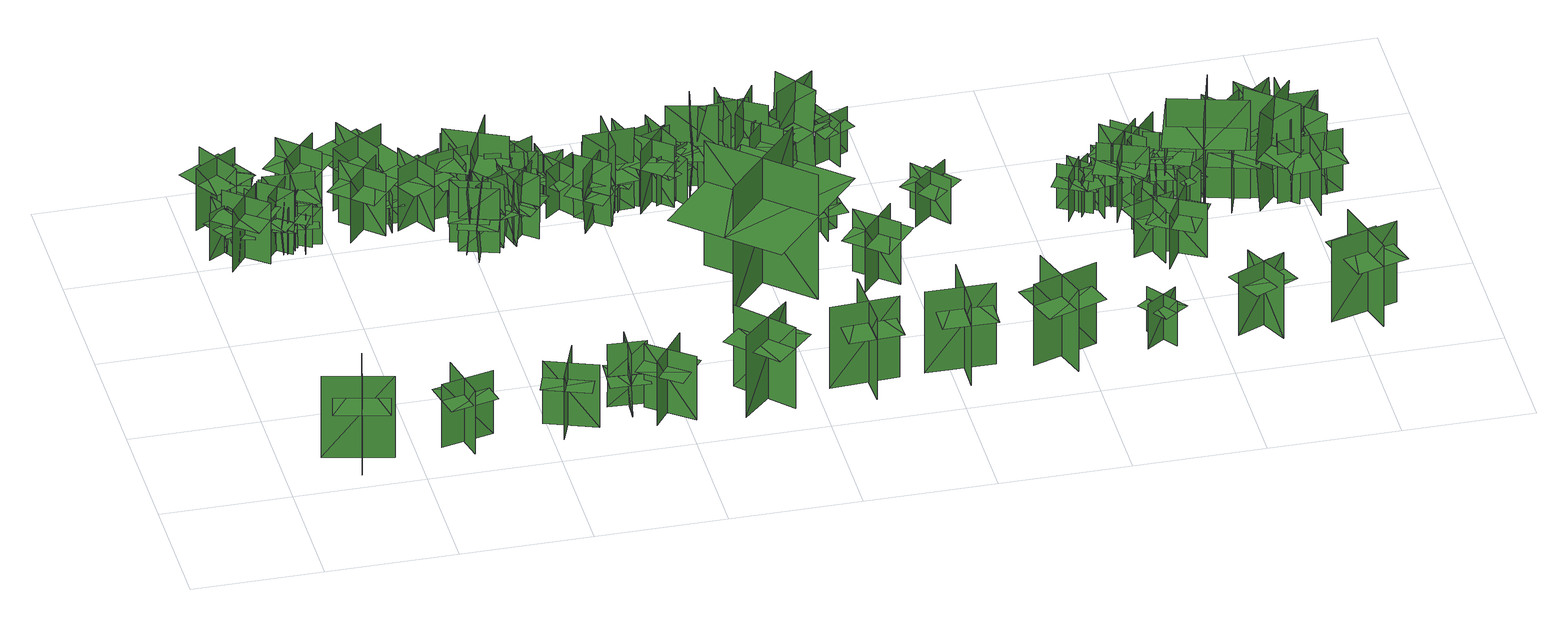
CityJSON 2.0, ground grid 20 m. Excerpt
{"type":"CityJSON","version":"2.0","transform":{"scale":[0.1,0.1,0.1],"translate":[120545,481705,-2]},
"CityObjects":{
"tree1":{"type":"SolitaryVegetationObject","geometry":[{"type":"MultiSurface","lod":"1","boundaries":[[[0,1,2]],[[0,2,3]],[[4,5,6]],[[4,6,7]],[[8,9,10]],[[8,10,11]],[[8,12,13]],[[8,13,9]]]}]},
"tree2":{"type":"SolitaryVegetationObject","geometry":[{"type":"MultiSurface","lod":"1","boundaries":[[[14,15,16]],[[14,16,17]],[[18,19,20]],[[18,20,21]],[[22,23,24]],[[22,24,25]],[[22,25,26]],[[22,26,27]]]}]},
"tree3":{"type":"SolitaryVegetationObject","geometry":[{"type":"MultiSurface","lod":"1","boundaries":[[[28,29,30]],[[28,30,31]],[[32,33,34]],[[32,34,35]],[[36,37,33]],[[36,33,32]],[[38,39,29]],[[38,29,28]],[[28,29,40]],[[28,40,41]],[[28,42,43]],[[28,43,29]]]}]},
"tree4":{"type":"SolitaryVegetationObject","geometry":[{"type":"MultiSurface","lod":"1","boundaries":[[[44,45,46]],[[44,46,47]],[[48,49,50]],[[48,50,51]],[[52,53,54]],[[52,54,55]],[[52,55,56]],[[52,56,57]]]}]},
"tree5":{"type":"SolitaryVegetationObject","geometry":[{"type":"MultiSurface","lod":"1","boundaries":[[[58,59,60]],[[58,60,61]],[[62,63,64]],[[62,64,65]],[[66,67,68]],[[66,68,69]],[[66,69,70]],[[66,70,71]]]}]},
"tree6":{"type":"SolitaryVegetationObject","geometry":[{"type":"MultiSurface","lod":"1","boundaries":[[[72,73,74]],[[72,74,75]],[[76,77,78]],[[76,78,79]],[[80,81,82]],[[80,82,83]],[[80,83,84]],[[80,84,85]]]}]},
"tree7":{"type":"SolitaryVegetationObject","geometry":[{"type":"MultiSurface","lod":"1","boundaries":[[[86,87,88]],[[86,88,89]],[[90,91,92]],[[90,92,93]],[[94,95,96]],[[94,96,97]],[[94,97,98]],[[94,98,99]]]}]},
"tree8":{"type":"SolitaryVegetationObject","geometry":[{"type":"MultiSurface","lod":"1","boundaries":[[[100,101,102]],[[100,102,103]],[[104,105,106]],[[104,106,107]],[[108,109,110]],[[108,110,111]],[[108,111,112]],[[108,112,113]]]}]},
"tree9":{"type":"SolitaryVegetationObject","geometry":[{"type":"MultiSurface","lod":"1","boundaries":[[[114,115,116]],[[114,116,117]],[[118,119,120]],[[118,120,121]],[[122,123,124]],[[122,124,125]],[[122,126,127]],[[122,127,123]]]}]},
"tree10":{"type":"SolitaryVegetationObject","geometry":[{"type":"MultiSurface","lod":"1","boundaries":[[[128,129,130]],[[128,130,131]],[[132,133,134]],[[132,134,135]],[[136,137,133]],[[136,133,132]],[[138,139,129]],[[138,129,128]],[[128,129,140]],[[128,140,141]],[[128,142,143]],[[128,143,129]]]}]},
"tree11":{"type":"SolitaryVegetationObject","geometry":[{"type":"MultiSurface","lod":"1","boundaries":[[[144,145,146]],[[144,146,147]],[[148,149,150]],[[148,150,151]],[[136,152,149]],[[136,149,148]],[[153,154,145]],[[153,145,144]],[[144,145,155]],[[144,155,156]],[[144,157,158]],[[144,158,145]]]}]},
"tree12":{"type":"SolitaryVegetationObject","geometry":[{"type":"MultiSurface","lod":"1","boundaries":[[[159,160,161]],[[159,161,162]],[[163,164,165]],[[163,165,166]],[[167,168,169]],[[167,169,170]],[[167,170,171]],[[167,171,172]]]}]},
"tree13":{"type":"SolitaryVegetationObject","geometry":[{"type":"MultiSurface","lod":"1","boundaries":[[[173,174,175]],[[173,175,176]],[[177,178,179]],[[177,179,180]],[[181,182,183]],[[181,183,184]],[[181,184,185]],[[181,185,186]]]}]},
"tree14":{"type":"SolitaryVegetationObject","geometry":[{"type":"MultiSurface","lod":"1","boundaries":[[[187,188,189]],[[187,189,190]],[[191,192,193]],[[191,193,194]],[[195,196,197]],[[195,197,198]],[[195,198,199]],[[195,199,200]]]}]},
"tree15":{"type":"SolitaryVegetationObject","geometry":[{"type":"MultiSurface","lod":"1","boundaries":[[[201,202,203]],[[201,203,204]],[[205,206,207]],[[205,207,208]],[[209,210,211]],[[209,211,212]],[[209,212,213]],[[209,213,214]]]}]},
"tree16":{"type":"SolitaryVegetationObject","geometry":[{"type":"MultiSurface","lod":"1","boundaries":[[[215,216,217]],[[215,217,218]],[[219,220,221]],[[219,221,222]],[[223,224,225]],[[223,225,226]],[[223,226,227]],[[223,227,228]]]}]},
"tree17":{"type":"SolitaryVegetationObject","geometry":[{"type":"MultiSurface","lod":"1","boundaries":[[[229,230,231]],[[229,231,232]],[[233,234,235]],[[233,235,236]],[[237,238,239]],[[237,239,240]],[[237,240,241]],[[237,241,242]]]}]},
"tree18":{"type":"SolitaryVegetationObject","geometry":[{"type":"MultiSurface","lod":"1","boundaries":[[[243,244,245]],[[243,245,246]],[[247,248,249]],[[247,249,250]],[[251,252,253]],[[251,253,254]],[[251,255,256]],[[251,256,252]]]}]},
"tree19":{"type":"SolitaryVegetationObject","geometry":[{"type":"MultiSurface","lod":"1","boundaries":[[[257,258,259]],[[257,259,260]],[[261,262,263]],[[261,263,264]],[[265,266,267]],[[265,267,268]],[[265,268,269]],[[265,269,270]]]}]},
"tree20":{"type":"SolitaryVegetationObject","geometry":[{"type":"MultiSurface","lod":"1","boundaries":[[[271,272,273]],[[271,273,274]],[[275,276,277]],[[275,277,278]],[[279,280,281]],[[279,281,282]],[[279,282,283]],[[279,283,284]]]}]},
"tree21":{"type":"SolitaryVegetationObject","geometry":[{"type":"MultiSurface","lod":"1","boundaries":[[[285,286,287]],[[285,287,288]],[[289,290,291]],[[289,291,292]],[[293,294,295]],[[293,295,296]],[[293,296,297]],[[293,297,298]]]}]},
"tree22":{"type":"SolitaryVegetationObject","geometry":[{"type":"MultiSurface","lod":"1","boundaries":[[[299,300,301]],[[299,301,302]],[[303,304,305]],[[303,305,306]],[[307,308,309]],[[307,309,310]],[[307,310,311]],[[307,311,312]]]}]},
"tree23":{"type":"SolitaryVegetationObject","geometry":[{"type":"MultiSurface","lod":"1","boundaries":[[[313,314,315]],[[313,315,316]],[[317,318,319]],[[317,319,320]],[[321,322,318]],[[321,318,317]],[[323,324,314]],[[323,314,313]],[[313,314,325]],[[313,325,326]],[[313,327,328]],[[313,328,314]]]}]},
"tree24":{"type":"SolitaryVegetationObject","geometry":[{"type":"MultiSurface","lod":"1","boundaries":[[[329,330,331]],[[329,331,332]],[[333,334,335]],[[333,335,336]],[[337,338,334]],[[337,334,333]],[[339,340,330]],[[339,330,329]],[[329,330,341]],[[329,341,342]],[[329,343,344]],[[329,344,330]]]}]},
"tree25":{"type":"SolitaryVegetationObject","geometry":[{"type":"MultiSurface","lod":"1","boundaries":[[[345,346,347]],[[345,347,348]],[[349,350,351]],[[349,351,352]],[[353,354,350]],[[353,350,349]],[[355,356,346]],[[355,346,345]],[[345,346,357]],[[345,357,358]],[[345,359,360]],[[345,360,346]]]}]},
"tree26":{"type":"SolitaryVegetationObject","geometry":[{"type":"MultiSurface","lod":"1","boundaries":[[[361,362,363]],[[361,363,364]],[[365,366,367]],[[365,367,368]],[[369,370,371]],[[369,371,372]],[[369,372,373]],[[369,373,374]]]}]},
"tree27":{"type":"SolitaryVegetationObject","geometry":[{"type":"MultiSurface","lod":"1","boundaries":[[[375,376,377]],[[375,377,378]],[[379,380,381]],[[379,381,382]],[[383,384,380]],[[383,380,379]],[[385,386,376]],[[385,376,375]],[[375,376,387]],[[375,387,388]],[[375,389,390]],[[375,390,376]]]}]},
"tree28":{"type":"SolitaryVegetationObject","geometry":[{"type":"MultiSurface","lod":"1","boundaries":[[[391,392,393]],[[391,393,394]],[[395,396,397]],[[395,397,398]],[[399,400,401]],[[399,401,402]],[[399,403,404]],[[399,404,400]]]}]},
"tree29":{"type":"SolitaryVegetationObject","geometry":[{"type":"MultiSurface","lod":"1","boundaries":[[[405,406,407]],[[405,407,408]],[[409,410,411]],[[409,411,412]],[[413,414,415]],[[413,415,416]],[[413,416,417]],[[413,417,418]]]}]},
"tree30":{"type":"SolitaryVegetationObject","geometry":[{"type":"MultiSurface","lod":"1","boundaries":[[[419,420,421]],[[419,421,422]],[[423,424,425]],[[423,425,426]],[[427,428,429]],[[427,429,430]],[[427,430,431]],[[427,431,432]]]}]},
"tree31":{"type":"SolitaryVegetationObject","geometry":[{"type":"MultiSurface","lod":"1","boundaries":[[[433,434,435]],[[433,435,436]],[[437,438,439]],[[437,439,440]],[[441,442,438]],[[441,438,437]],[[443,444,434]],[[443,434,433]],[[433,434,445]],[[433,445,446]],[[433,447,448]],[[433,448,434]]]}]},
"tree32":{"type":"SolitaryVegetationObject","geometry":[{"type":"MultiSurface","lod":"1","boundaries":[[[449,450,451]],[[449,451,452]],[[453,454,455]],[[453,455,456]],[[457,458,459]],[[457,459,460]],[[457,460,461]],[[457,461,462]]]}]},
"tree33":{"type":"SolitaryVegetationObject","geometry":[{"type":"MultiSurface","lod":"1","boundaries":[[[463,464,465]],[[463,465,466]],[[467,468,469]],[[467,469,470]],[[471,472,468]],[[471,468,467]],[[473,474,464]],[[473,464,463]],[[463,464,475]],[[463,475,476]],[[463,477,478]],[[463,478,464]]]}]},
"tree34":{"type":"SolitaryVegetationObject","geometry":[{"type":"MultiSurface","lod":"1","boundaries":[[[479,480,481]],[[479,481,482]],[[483,484,485]],[[483,485,486]],[[487,488,489]],[[487,489,490]],[[487,490,491]],[[487,491,492]]]}]},
"tree35":{"type":"SolitaryVegetationObject","geometry":[{"type":"MultiSurface","lod":"1","boundaries":[[[493,494,495]],[[493,495,496]],[[497,498,499]],[[497,499,500]],[[501,502,498]],[[501,498,497]],[[503,504,494]],[[503,494,493]],[[493,494,505]],[[493,505,506]],[[493,507,508]],[[493,508,494]]]}]},
"tree36":{"type":"SolitaryVegetationObject","geometry":[{"type":"MultiSurface","lod":"1","boundaries":[[[509,510,511]],[[509,511,512]],[[513,514,515]],[[513,515,516]],[[517,518,519]],[[517,519,520]],[[517,520,521]],[[517,521,522]]]}]},
"tree37":{"type":"SolitaryVegetationObject","geometry":[{"type":"MultiSurface","lod":"1","boundaries":[[[523,524,525]],[[523,525,526]],[[527,528,529]],[[527,529,530]],[[531,532,533]],[[531,533,534]],[[531,534,535]],[[531,535,536]]]}]},
"tree38":{"type":"SolitaryVegetationObject","geometry":[{"type":"MultiSurface","lod":"1","boundaries":[[[537,538,539]],[[537,539,540]],[[541,542,543]],[[541,543,544]],[[545,546,547]],[[545,547,548]],[[545,549,550]],[[545,550,546]]]}]},
"tree39":{"type":"SolitaryVegetationObject","geometry":[{"type":"MultiSurface","lod":"1","boundaries":[[[551,552,553]],[[551,553,554]],[[555,556,557]],[[555,557,558]],[[559,560,556]],[[559,556,555]],[[561,562,552]],[[561,552,551]],[[551,552,563]],[[551,563,564]],[[551,565,566]],[[551,566,552]]]}]},
"tree40":{"type":"SolitaryVegetationObject","geometry":[{"type":"MultiSurface","lod":"1","boundaries":[[[567,568,569]],[[567,569,570]],[[571,572,573]],[[571,573,574]],[[575,576,577]],[[575,577,578]],[[575,578,579]],[[575,579,580]]]}]},
"tree41":{"type":"SolitaryVegetationObject","geometry":[{"type":"MultiSurface","lod":"1","boundaries":[[[581,582,583]],[[581,583,584]],[[585,586,587]],[[585,587,588]],[[589,590,586]],[[589,586,585]],[[591,592,582]],[[591,582,581]],[[581,582,593]],[[581,593,594]],[[581,595,596]],[[581,596,582]]]}]},
"tree42":{"type":"SolitaryVegetationObject","geometry":[{"type":"MultiSurface","lod":"1","boundaries":[[[597,598,599]],[[597,599,600]],[[601,602,603]],[[601,603,604]],[[605,606,607]],[[605,607,608]],[[605,608,609]],[[605,609,610]]]}]},
"tree43":{"type":"SolitaryVegetationObject","geometry":[{"type":"MultiSurface","lod":"1","boundaries":[[[611,612,613]],[[611,613,614]],[[615,616,617]],[[615,617,618]],[[619,620,621]],[[619,621,622]],[[619,622,623]],[[619,623,624]]]}]},
"tree44":{"type":"SolitaryVegetationObject","geometry":[{"type":"MultiSurface","lod":"1","boundaries":[[[625,626,627]],[[625,627,628]],[[629,630,631]],[[629,631,632]],[[633,634,635]],[[633,635,636]],[[633,636,637]],[[633,637,638]]]}]},
"tree45":{"type":"SolitaryVegetationObject","geometry":[{"type":"MultiSurface","lod":"1","boundaries":[[[639,640,641]],[[639,641,642]],[[643,644,645]],[[643,645,646]],[[647,648,649]],[[647,649,650]],[[647,650,651]],[[647,651,652]]]}]},
"tree46":{"type":"SolitaryVegetationObject","geometry":[{"type":"MultiSurface","lod":"1","boundaries":[[[653,654,655]],[[653,655,656]],[[657,658,659]],[[657,659,660]],[[661,662,663]],[[661,663,664]],[[661,664,665]],[[661,665,666]]]}]},
"tree47":{"type":"SolitaryVegetationObject","geometry":[{"type":"MultiSurface","lod":"1","boundaries":[[[667,668,669]],[[667,669,670]],[[671,672,673]],[[671,673,674]],[[675,676,677]],[[675,677,678]],[[675,678,679]],[[675,679,680]]]}]},
"tree48":{"type":"SolitaryVegetationObject","geometry":[{"type":"MultiSurface","lod":"1","boundaries":[[[681,682,683]],[[681,683,684]],[[685,686,687]],[[685,687,688]],[[689,690,691]],[[689,691,692]],[[689,692,693]],[[689,693,694]]]}]},
"tree49":{"type":"SolitaryVegetationObject","geometry":[{"type":"MultiSurface","lod":"1","boundaries":[[[695,696,697]],[[695,697,698]],[[699,700,701]],[[699,701,702]],[[703,704,705]],[[703,705,706]],[[703,707,708]],[[703,708,704]]]}]},
"tree50":{"type":"SolitaryVegetationObject","geometry":[{"type":"MultiSurface","lod":"1","boundaries":[[[709,710,711]],[[709,711,712]],[[713,714,715]],[[713,715,716]],[[717,718,719]],[[717,719,720]],[[717,720,721]],[[717,721,722]]]}]},
"tree51":{"type":"SolitaryVegetationObject","geometry":[{"type":"MultiSurface","lod":"1","boundaries":[[[723,724,725]],[[723,725,726]],[[727,728,729]],[[727,729,730]],[[731,732,728]],[[731,728,727]],[[733,734,724]],[[733,724,723]],[[723,724,735]],[[723,735,736]],[[723,737,738]],[[723,738,724]]]}]},
"tree52":{"type":"SolitaryVegetationObject","geometry":[{"type":"MultiSurface","lod":"1","boundaries":[[[739,740,741]],[[739,741,742]],[[743,744,745]],[[743,745,746]],[[747,748,744]],[[747,744,743]],[[749,750,740]],[[749,740,739]],[[739,740,751]],[[739,751,752]],[[739,753,754]],[[739,754,740]]]}]},
"tree53":{"type":"SolitaryVegetationObject","geometry":[{"type":"MultiSurface","lod":"1","boundaries":[[[755,756,757]],[[755,757,758]],[[759,760,761]],[[759,761,762]],[[763,764,760]],[[763,760,759]],[[765,766,756]],[[765,756,755]],[[755,756,767]],[[755,767,768]],[[755,769,770]],[[755,770,756]]]}]},
"tree54":{"type":"SolitaryVegetationObject","geometry":[{"type":"MultiSurface","lod":"1","boundaries":[[[771,772,773]],[[771,773,774]],[[775,776,777]],[[775,777,778]],[[779,780,781]],[[779,781,782]],[[779,782,783]],[[779,783,784]]]}]},
"tree55":{"type":"SolitaryVegetationObject","geometry":[{"type":"MultiSurface","lod":"1","boundaries":[[[785,786,787]],[[785,787,788]],[[789,790,791]],[[789,791,792]],[[793,794,795]],[[793,795,796]],[[793,796,797]],[[793,797,798]]]}]},
"tree56":{"type":"SolitaryVegetationObject","geometry":[{"type":"MultiSurface","lod":"1","boundaries":[[[799,800,801]],[[799,801,802]],[[803,804,805]],[[803,805,806]],[[807,808,809]],[[807,809,810]],[[807,810,811]],[[807,811,812]]]}]},
"tree57":{"type":"SolitaryVegetationObject","geometry":[{"type":"MultiSurface","lod":"1","boundaries":[[[813,814,815]],[[813,815,816]],[[817,818,819]],[[817,819,820]],[[821,822,823]],[[821,823,824]],[[821,825,826]],[[821,826,822]]]}]},
"tree58":{"type":"SolitaryVegetationObject","geometry":[{"type":"MultiSurface","lod":"1","boundaries":[[[827,828,829]],[[827,829,830]],[[831,832,833]],[[831,833,834]],[[835,836,832]],[[835,832,831]],[[837,838,828]],[[837,828,827]],[[827,828,839]],[[827,839,840]],[[827,841,842]],[[827,842,828]]]}]},
"tree59":{"type":"SolitaryVegetationObject","geometry":[{"type":"MultiSurface","lod":"1","boundaries":[[[843,844,845]],[[843,845,846]],[[847,848,849]],[[847,849,850]],[[851,852,853]],[[851,853,854]],[[851,854,855]],[[851,855,856]]]}]},
"tree60":{"type":"SolitaryVegetationObject","geometry":[{"type":"MultiSurface","lod":"1","boundaries":[[[857,858,859]],[[857,859,860]],[[861,862,863]],[[861,863,864]],[[865,866,867]],[[865,867,868]],[[865,868,869]],[[865,869,870]]]}]},
"tree61":{"type":"SolitaryVegetationObject","geometry":[{"type":"MultiSurface","lod":"1","boundaries":[[[871,872,873]],[[871,873,874]],[[875,876,877]],[[875,877,878]],[[879,880,876]],[[879,876,875]],[[881,882,872]],[[881,872,871]],[[871,872,883]],[[871,883,884]],[[871,885,886]],[[871,886,872]]]}]},
"tree62":{"type":"SolitaryVegetationObject","geometry":[{"type":"MultiSurface","lod":"1","boundaries":[[[887,888,889]],[[887,889,890]],[[891,892,893]],[[891,893,894]],[[895,896,897]],[[895,897,898]],[[895,899,900]],[[895,900,896]]]}]},
"tree63":{"type":"SolitaryVegetationObject","geometry":[{"type":"MultiSurface","lod":"1","boundaries":[[[901,902,903]],[[901,903,904]],[[905,906,907]],[[905,907,908]],[[909,910,911]],[[909,911,912]],[[909,913,914]],[[909,914,910]]]}]},
"tree64":{"type":"SolitaryVegetationObject","geometry":[{"type":"MultiSurface","lod":"1","boundaries":[[[915,916,917]],[[915,917,918]],[[919,920,921]],[[919,921,922]],[[923,924,925]],[[923,925,926]],[[923,926,927]],[[923,927,928]]]}]},
"tree65":{"type":"SolitaryVegetationObject","geometry":[{"type":"MultiSurface","lod":"1","boundaries":[[[929,930,931]],[[929,931,932]],[[933,934,935]],[[933,935,936]],[[937,938,939]],[[937,939,940]],[[937,941,942]],[[937,942,938]]]}]},
"tree66":{"type":"SolitaryVegetationObject","geometry":[{"type":"MultiSurface","lod":"1","boundaries":[[[943,944,945]],[[943,945,946]],[[947,948,949]],[[947,949,950]],[[951,952,953]],[[951,953,954]],[[951,954,955]],[[951,955,956]]]}]},
"tree67":{"type":"SolitaryVegetationObject","geometry":[{"type":"MultiSurface","lod":"1","boundaries":[[[957,958,959]],[[957,959,960]],[[961,962,963]],[[961,963,964]],[[965,966,967]],[[965,967,968]],[[965,968,969]],[[965,969,970]]]}]},
"tree68":{"type":"SolitaryVegetationObject","geometry":[{"type":"MultiSurface","lod":"1","boundaries":[[[971,972,973]],[[971,973,974]],[[975,976,977]],[[975,977,978]],[[979,980,981]],[[979,981,982]],[[979,982,983]],[[979,983,984]]]}]},
"tree69":{"type":"SolitaryVegetationObject","geometry":[{"type":"MultiSurface","lod":"1","boundaries":[[[985,986,987]],[[985,987,988]],[[989,990,991]],[[989,991,992]],[[993,994,995]],[[993,995,996]],[[993,996,997]],[[993,997,998]]]}]},
"tree70":{"type":"SolitaryVegetationObject","geometry":[{"type":"MultiSurface","lod":"1","boundaries":[[[999,1000,1001]],[[999,1001,1002]],[[1003,1004,1005]],[[1003,1005,1006]],[[1007,1008,1009]],[[1007,1009,1010]],[[1007,1010,1011]],[[1007,1011,1012]]]}]},
"tree71":{"type":"SolitaryVegetationObject","geometry":[{"type":"MultiSurface","lod":"1","boundaries":[[[1013,1014,1015]],[[1013,1015,1016]],[[1017,1018,1019]],[[1017,1019,1020]],[[1021,1022,1018]],[[1021,1018,1017]],[[1023,1024,1014]],[[1023,1014,1013]],[[1025,1026,1027]],[[1025,1027,1028]],[[1029,1030,1031]],[[1029,1031,1032]]]}]},
"tree72":{"type":"SolitaryVegetationObject","geometry":[{"type":"MultiSurface","lod":"1","boundaries":[[[1033,1034,1035]],[[1033,1035,1036]],[[1037,1038,1039]],[[1037,1039,1040]],[[1041,1042,1043]],[[1041,1043,1044]],[[1041,1044,1045]],[[1041,1045,1046]]]}]},
"tree73":{"type":"SolitaryVegetationObject","geometry":[{"type":"MultiSurface","lod":"1","boundaries":[[[1047,1048,1049]],[[1047,1049,1050]],[[1051,1052,1053]],[[1051,1053,1054]],[[1055,1056,1057]],[[1055,1057,1058]],[[1055,1058,1059]],[[1055,1059,1060]]]}]},
"tree74":{"type":"SolitaryVegetationObject","geometry":[{"type":"MultiSurface","lod":"1","boundaries":[[[1061,1062,1063]],[[1061,1063,1064]],[[1065,1066,1067]],[[1065,1067,1068]],[[1069,1070,1071]],[[1069,1071,1072]],[[1069,1072,1073]],[[1069,1073,1074]]]}]},
"tree75":{"type":"SolitaryVegetationObject","geometry":[{"type":"MultiSurface","lod":"1","boundaries":[[[1075,1076,1077]],[[1075,1077,1078]],[[1079,1080,1081]],[[1079,1081,1082]],[[1083,1084,1085]],[[1083,1085,1086]],[[1083,1086,1087]],[[1083,1087,1088]]]}]},
"tree76":{"type":"SolitaryVegetationObject","geometry":[{"type":"MultiSurface","lod":"1","boundaries":[[[1089,1090,1091]],[[1089,1091,1092]],[[1093,1094,1095]],[[1093,1095,1096]],[[1097,1098,1099]],[[1097,1099,1100]],[[1097,1101,1102]],[[1097,1102,1098]]]}]},
"tree77":{"type":"SolitaryVegetationObject","geometry":[{"type":"MultiSurface","lod":"1","boundaries":[[[1103,1104,1105]],[[1103,1105,1106]],[[1107,1108,1109]],[[1107,1109,1110]],[[1111,1112,1113]],[[1111,1113,1114]],[[1111,1114,1115]],[[1111,1115,1116]]]}]},
"tree78":{"type":"SolitaryVegetationObject","geometry":[{"type":"MultiSurface","lod":"1","boundaries":[[[1117,1118,1119]],[[1117,1119,1120]],[[1121,1122,1123]],[[1121,1123,1124]],[[1125,1126,1127]],[[1125,1127,1128]],[[1125,1129,1130]],[[1125,1130,1126]]]}]},
"tree79":{"type":"SolitaryVegetationObject","geometry":[{"type":"MultiSurface","lod":"1","boundaries":[[[1131,1132,1133]],[[1131,1133,1134]],[[1135,1136,1137]],[[1135,1137,1138]],[[1139,1140,1141]],[[1139,1141,1142]],[[1139,1142,1143]],[[1139,1143,1144]]]}]},
"tree80":{"type":"SolitaryVegetationObject","geometry":[{"type":"MultiSurface","lod":"1","boundaries":[[[1145,1146,1147]],[[1145,1147,1148]],[[1149,1150,1151]],[[1149,1151,1152]],[[1153,1154,1155]],[[1153,1155,1156]],[[1153,1156,1157]],[[1153,1157,1158]]]}]},
"tree81":{"type":"SolitaryVegetationObject","geometry":[{"type":"MultiSurface","lod":"1","boundaries":[[[1159,1160,1161]],[[1159,1161,1162]],[[1163,1164,1165]],[[1163,1165,1166]],[[1167,1168,1169]],[[1167,1169,1170]],[[1167,1170,1171]],[[1167,1171,1172]]]}]},
"tree82":{"type":"SolitaryVegetationObject","geometry":[{"type":"MultiSurface","lod":"1","boundaries":[[[1173,1174,1175]],[[1173,1175,1176]],[[1177,1178,1179]],[[1177,1179,1180]],[[1181,1182,1183]],[[1181,1183,1184]],[[1181,1184,1185]],[[1181,1185,1186]]]}]},
"tree83":{"type":"SolitaryVegetationObject","geometry":[{"type":"MultiSurface","lod":"1","boundaries":[[[1187,1188,1189]],[[1187,1189,1190]],[[1191,1192,1193]],[[1191,1193,1194]],[[1195,1196,1197]],[[1195,1197,1198]],[[1195,1198,1199]],[[1195,1199,1200]]]}]},
"tree84":{"type":"SolitaryVegetationObject","geometry":[{"type":"MultiSurface","lod":"1","boundaries":[[[1201,1202,1203]],[[1201,1203,1204]],[[1205,1206,1207]],[[1205,1207,1208]],[[1209,1210,1206]],[[1209,1206,1205]],[[1211,1212,1202]],[[1211,1202,1201]],[[1201,1202,1213]],[[1201,1213,1214]],[[1201,1215,1216]],[[1201,1216,1202]]]}]},
"tree85":{"type":"SolitaryVegetationObject","geometry":[{"type":"MultiSurface","lod":"1","boundaries":[[[1217,1218,1219]],[[1217,1219,1220]],[[1221,1222,1223]],[[1221,1223,1224]],[[1225,1226,1227]],[[1225,1227,1228]],[[1225,1229,1230]],[[1225,1230,1226]]]}]},
"tree86":{"type":"SolitaryVegetationObject","geometry":[{"type":"MultiSurface","lod":"1","boundaries":[[[1231,1232,1233]],[[1231,1233,1234]],[[1235,1236,1237]],[[1235,1237,1238]],[[1239,1240,1236]],[[1239,1236,1235]],[[1241,1242,1232]],[[1241,1232,1231]],[[1231,1232,1243]],[[1231,1243,1244]],[[1231,1245,1246]],[[1231,1246,1232]]]}]},
"tree87":{"type":"SolitaryVegetationObject","geometry":[{"type":"MultiSurface","lod":"1","boundaries":[[[1247,1248,1249]],[[1247,1249,1250]],[[1251,1252,1253]],[[1251,1253,1254]],[[1255,1256,1252]],[[1255,1252,1251]],[[1257,1258,1248]],[[1257,1248,1247]],[[1247,1248,1259]],[[1247,1259,1260]],[[1247,1261,1262]],[[1247,1262,1248]]]}]},
"tree88":{"type":"SolitaryVegetationObject","geometry":[{"type":"MultiSurface","lod":"1","boundaries":[[[1263,1264,1265]],[[1263,1265,1266]],[[1267,1268,1269]],[[1267,1269,1270]],[[1271,1272,1273]],[[1271,1273,1274]],[[1271,1274,1275]],[[1271,1275,1276]]]}]},
"tree89":{"type":"SolitaryVegetationObject","geometry":[{"type":"MultiSurface","lod":"1","boundaries":[[[1277,1278,1279]],[[1277,1279,1280]],[[1281,1282,1283]],[[1281,1283,1284]],[[1285,1286,1287]],[[1285,1287,1288]],[[1285,1288,1289]],[[1285,1289,1290]]]}]},
"tree90":{"type":"SolitaryVegetationObject","geometry":[{"type":"MultiSurface","lod":"1","boundaries":[[[1291,1292,1293]],[[1291,1293,1294]],[[1295,1296,1297]],[[1295,1297,1298]],[[1299,1300,1301]],[[1299,1301,1302]],[[1299,1302,1303]],[[1299,1303,1304]]]}]},
"tree91":{"type":"SolitaryVegetationObject","geometry":[{"type":"MultiSurface","lod":"1","boundaries":[[[1305,1306,1307]],[[1305,1307,1308]],[[1309,1310,1311]],[[1309,1311,1312]],[[1313,1314,1310]],[[1313,1310,1309]],[[1315,1316,1306]],[[1315,1306,1305]],[[1305,1306,1317]],[[1305,1317,1318]],[[1305,1319,1320]],[[1305,1320,1306]]]}]},
"tree92":{"type":"SolitaryVegetationObject","geometry":[{"type":"MultiSurface","lod":"1","boundaries":[[[1321,1322,1323]],[[1321,1323,1324]],[[1325,1326,1327]],[[1325,1327,1328]],[[1329,1330,1331]],[[1329,1331,1332]],[[1329,1332,1333]],[[1329,1333,1334]]]}]}
},
"vertices":[
[131,122,15],[107,19,15],[107,19,156],[131,122,156],[60,77,15],[164,53,15],[164,53,156],[60,77,156],[129,114,119],[107,19,119],[148,9,119],[170,104,119],[88,123,119],[66,28,119],
[20,609,17],[73,640,17],[73,640,99],[20,609,99],[62,598,17],[31,651,17],[31,651,99],[62,598,99],[59,604,68],[81,617,68],[59,655,68],[37,642,68],[15,629,68],[37,591,68],
[88,607,58],[47,619,58],[41,598,58],[82,586,58],[62,593,58],[74,633,58],[72,634,97],[60,593,97],[60,593,19],[72,634,19],[88,609,19],[48,621,19],[47,619,97],[88,607,97],[94,628,58],[53,640,58],
[93,632,18],[45,571,18],[45,571,125],[93,632,125],[42,626,18],[103,578,18],[103,578,125],[42,626,125],[42,626,95],[18,595,95],[79,548,95],[103,578,95],[127,609,95],[66,657,95],
[87,735,13],[20,695,13],[20,695,121],[87,735,121],[37,748,13],[76,681,13],[76,681,121],[37,748,121],[37,748,91],[3,728,91],[43,662,91],[76,681,91],[110,701,91],[70,768,91],
[59,628,19],[106,643,19],[106,643,85],[59,628,85],[91,612,19],[75,659,19],[75,659,85],[91,612,85],[89,618,60],[108,624,60],[97,657,60],[78,651,60],[59,644,60],[69,611,60],
[83,659,18],[118,608,18],[118,608,100],[83,659,100],[75,616,18],[126,651,18],[126,651,100],[75,616,100],[81,620,69],[95,599,69],[131,624,69],[117,645,69],[102,666,69],[67,641,69],
[86,741,15],[69,688,15],[69,688,92],[86,741,92],[53,724,15],[105,707,15],[105,707,92],[53,724,92],[53,724,70],[44,698,70],[97,681,70],[105,707,70],[114,733,70],[61,750,70],
[317,82,14],[236,64,14],[236,64,124],[317,82,124],[261,116,14],[279,36,14],[279,36,124],[261,116,124],[310,80,96],[236,64,96],[243,32,96],[317,48,96],[303,112,96],[229,95,96],
[95,630,74],[142,594,74],[160,618,75],[113,654,75],[135,636,74],[99,589,74],[102,587,129],[138,634,129],[138,634,20],[102,587,20],[93,628,20],[140,592,20],[142,594,129],[95,630,129],[76,606,75],[123,570,75],
[110,621,59],[150,608,59],[157,629,59],[117,642,59],[136,635,59],[123,595,59],[126,594,98],[138,634,98],[126,594,20],[109,619,20],[150,607,20],[150,608,98],[110,621,98],[104,601,59],[144,588,59],
[122,632,19],[171,605,19],[171,605,96],[122,632,96],[133,596,19],[159,645,19],[159,645,96],[133,596,96],[133,596,74],[157,583,74],[183,631,74],[159,645,74],[135,658,74],[108,609,74],
[184,645,16],[106,648,16],[106,648,124],[184,645,124],[149,683,16],[146,606,16],[146,606,124],[149,683,124],[149,683,94],[110,685,94],[107,607,94],[146,606,94],[185,604,94],[188,682,94],
[138,618,19],[187,610,19],[187,610,84],[138,618,84],[158,590,19],[167,638,19],[167,638,84],[158,590,84],[159,595,59],[179,592,59],[185,626,59],[165,630,59],[145,633,59],[139,599,59],
[152,725,18],[197,704,18],[197,704,84],[152,725,84],[164,692,18],[185,736,18],[185,736,84],[164,692,84],[167,697,59],[185,688,59],[200,719,59],[182,728,59],[163,737,59],[148,706,59],
[205,689,17],[148,741,17],[148,741,125],[205,689,125],[203,740,17],[151,683,17],[151,683,125],[203,740,125],[203,740,95],[174,766,95],[122,709,95],[151,683,95],[180,657,95],[232,714,95],
[283,615,15],[225,666,15],[225,666,123],[283,615,123],[280,667,15],[229,609,15],[229,609,123],[280,667,123],[280,667,92],[251,692,92],[200,634,92],[229,609,92],[258,583,92],[309,641,92],
[470,60,15],[392,89,15],[392,89,124],[470,60,124],[442,119,15],[413,42,15],[413,42,124],[442,119,124],[463,62,96],[392,89,96],[381,58,96],[452,32,96],[475,93,96],[404,120,96],
[304,738,18],[304,738,127],[223,692,127],[223,692,18],[286,677,18],[286,677,127],[242,756,127],[242,756,18],[293,665,91],[334,688,91],[279,786,91],[238,763,91],[197,740,91],[252,642,91],
[294,621,15],[294,670,15],[294,670,80],[294,621,80],[318,645,15],[269,645,15],[269,645,80],[318,645,80],[313,645,56],[313,666,56],[278,666,56],[278,645,56],[278,625,56],[313,625,56],
[304,626,14],[372,664,14],[372,664,122],[304,626,122],[354,612,14],[316,679,14],[316,679,122],[354,612,122],[354,612,92],[388,631,92],[350,698,92],[316,679,92],[282,660,92],[320,593,92],
[328,700,18],[306,739,18],[306,739,79],[328,700,79],[336,729,18],[297,707,18],[297,707,79],[336,729,79],[336,729,62],[325,748,62],[286,726,62],[297,707,62],[308,688,62],[347,710,62],
[523,87,62],[526,146,62],[495,148,62],[492,88,62],[495,117,62],[554,114,62],[554,117,117],[495,120,117],[495,120,8],[554,117,8],[525,87,8],[529,146,8],[526,146,117],[523,87,117],[553,85,62],[556,144,62],
[425,558,70],[368,576,70],[359,546,70],[416,529,70],[389,538,70],[406,595,70],[403,596,125],[385,539,125],[385,539,16],[403,596,16],[425,561,16],[369,578,16],[368,576,125],[425,558,125],[434,587,70],[377,605,70],
[377,556,70],[434,538,70],[443,567,70],[386,585,70],[413,575,70],[395,519,70],[399,518,124],[417,574,124],[417,574,15],[399,518,15],[376,553,15],[433,535,15],[434,538,124],[377,556,124],[368,527,70],[425,509,70],
[382,692,14],[400,608,14],[400,608,128],[382,692,128],[349,640,14],[433,658,14],[433,658,128],[349,640,128],[359,642,85],[366,607,85],[425,620,85],[418,655,85],[410,690,85],[351,677,85],
[449,590,69],[402,553,69],[422,529,69],[468,566,69],[445,549,69],[408,596,69],[405,593,124],[442,547,124],[442,547,14],[405,593,14],[447,592,14],[401,555,14],[402,553,124],[449,590,124],[430,614,69],[384,577,69],
[611,48,15],[545,98,15],[545,98,125],[611,48,125],[601,113,15],[552,47,15],[552,47,125],[601,113,125],[605,53,96],[545,98,96],[525,72,96],[586,27,96],[625,79,96],[564,124,96],
[434,629,15],[381,642,15],[381,642,92],[434,629,92],[416,660,15],[402,607,15],[402,607,92],[416,660,92],[416,660,71],[389,667,71],[375,614,71],[402,607,71],[429,600,71],[442,654,71],
[469,627,14],[379,669,14],[379,669,152],[469,627,152],[447,689,14],[405,599,14],[405,599,152],[447,689,152],[447,689,113],[402,711,113],[359,620,113],[405,599,113],[450,578,113],[492,668,113],
[484,584,69],[427,567,69],[435,538,69],[493,554,69],[465,547,69],[448,604,69],[445,603,124],[461,546,124],[461,546,15],[445,603,15],[483,586,15],[426,570,15],[427,567,124],[484,584,124],[476,613,69],[419,596,69],
[473,612,15],[438,663,15],[438,663,97],[473,612,97],[480,655,15],[430,620,15],[430,620,97],[480,655,97],[475,651,66],[460,672,66],[425,647,66],[439,626,66],[454,606,66],[489,630,66],
[452,597,69],[498,559,69],[518,583,70],[472,621,70],[493,602,69],[456,556,69],[458,553,124],[496,600,124],[496,600,15],[458,553,15],[451,595,15],[497,557,15],[498,559,124],[452,597,124],[433,573,70],[479,536,70],
[434,635,15],[511,625,15],[511,625,122],[434,635,122],[465,594,15],[475,671,15],[475,671,122],[465,594,122],[465,594,92],[504,589,92],[513,666,92],[475,671,92],[437,676,92],[427,599,92],
[510,660,70],[456,634,70],[470,606,71],[523,632,71],[497,620,70],[471,674,70],[468,672,125],[494,619,125],[494,619,16],[468,672,16],[509,662,16],[455,636,16],[456,634,125],[510,660,125],[497,687,71],[443,661,71],
[494,644,16],[555,656,16],[555,656,97],[494,644,97],[531,620,16],[519,681,16],[519,681,97],[531,620,97],[529,627,67],[554,632,67],[546,675,67],[521,670,67],[496,665,67],[504,622,67],
[567,645,15],[519,607,15],[519,607,97],[567,645,97],[524,650,15],[562,602,15],[562,602,97],[524,650,97],[528,645,66],[508,629,66],[535,595,66],[555,611,66],[575,626,66],[548,660,66],
[683,121,15],[757,44,15],[757,44,156],[683,121,156],[682,37,15],[758,111,15],[758,111,156],[682,37,156],[689,114,119],[757,44,119],[787,74,119],[719,143,119],[659,85,119],[727,15,119],
[563,558,70],[599,605,70],[575,624,70],[539,577,70],[557,598,70],[604,562,70],[606,565,124],[559,601,124],[559,601,15],[606,565,15],[565,556,15],[601,603,15],[599,605,124],[563,558,124],[587,539,70],[623,586,70],
[579,580,15],[602,637,15],[602,637,97],[579,580,97],[619,597,15],[562,620,15],[562,620,97],[619,597,97],[613,600,66],[622,623,66],[582,640,66],[573,616,66],[563,593,66],[603,576,66],
[609,644,85],[612,567,85],[651,569,86],[649,645,86],[649,608,85],[572,606,85],[572,601,155],[649,604,155],[649,604,15],[572,601,15],[606,644,15],[608,567,15],[612,567,155],[609,644,155],[571,643,86],[573,566,86],
[602,626,16],[627,682,16],[627,682,98],[602,626,98],[642,642,16],[586,667,16],[586,667,98],[642,642,98],[636,645,67],[646,668,67],[607,686,67],[596,662,67],[586,639,67],[626,621,67],
[649,639,16],[623,597,16],[623,597,82],[649,639,82],[615,630,16],[657,605,16],[657,605,82],[615,630,82],[620,628,57],[609,610,57],[638,592,57],[649,609,57],[660,627,57],[630,645,57],
[660,607,15],[634,680,15],[634,680,123],[660,607,123],[682,654,15],[609,628,15],[609,628,123],[682,654,123],[682,654,93],[669,690,93],[596,664,93],[609,628,93],[622,591,93],[695,617,93],
[655,587,15],[704,647,15],[704,647,123],[655,587,123],[706,592,15],[646,641,15],[646,641,123],[706,592,123],[706,592,93],[731,622,93],[671,671,93],[646,641,93],[622,611,93],[682,562,93],
[664,627,16],[736,655,16],[736,655,123],[664,627,123],[711,606,16],[683,678,16],[683,678,123],[711,606,123],[711,606,93],[747,619,93],[719,692,93],[683,678,93],[647,664,93],[674,592,93],
[734,633,16],[682,600,16],[682,600,98],[734,633,98],[692,642,16],[725,590,16],[725,590,98],[692,642,98],[695,636,67],[674,622,67],[697,586,67],[719,599,67],[740,613,67],[717,650,67],
[854,314,13],[854,314,230],[714,439,230],[714,439,13],[727,309,13],[727,309,230],[847,444,230],[847,444,13],[709,288,160],[779,226,160],[928,394,160],[858,456,160],[788,518,160],[639,351,160],
[872,144,16],[877,38,16],[877,38,157],[872,144,157],[816,81,16],[922,87,16],[922,87,157],[816,81,157],[872,135,120],[877,38,120],[919,40,120],[914,137,120],[830,133,120],[835,36,120],
[724,632,16],[685,680,16],[685,680,98],[724,632,98],[728,675,16],[680,637,16],[680,637,98],[728,675,98],[723,671,67],[707,691,67],[673,664,67],[689,644,67],[705,624,67],[739,651,67],
[780,629,86],[705,646,86],[696,607,86],[771,590,86],[735,600,86],[753,674,86],[748,675,156],[731,601,156],[731,601,16],[748,675,16],[780,632,16],[706,649,16],[705,646,156],[780,629,156],[788,666,86],[714,684,86],
[785,676,87],[792,600,87],[832,604,87],[824,680,87],[826,643,87],[750,636,87],[751,631,157],[827,639,157],[827,639,16],[751,631,16],[782,676,16],[789,600,16],[792,600,157],[785,676,157],[746,672,87],[754,596,87],
[839,668,87],[799,602,87],[833,582,87],[873,647,87],[852,616,87],[787,656,87],[785,652,157],[850,612,157],[850,612,16],[785,652,16],[836,669,16],[796,604,16],[799,602,157],[839,668,157],[806,688,87],[766,622,87],
[869,531,18],[869,531,80],[872,477,80],[872,477,18],[896,506,18],[896,506,80],[844,503,80],[844,503,18],[903,507,60],[902,534,60],[838,529,60],[839,502,60],[841,476,60],[905,480,60],
[817,588,16],[865,649,16],[865,649,124],[817,588,124],[868,594,16],[807,641,16],[807,641,124],[868,594,124],[868,594,94],[892,624,94],[831,672,94],[807,641,94],[783,611,94],[844,563,94],
[815,680,18],[861,639,18],[861,639,99],[815,680,99],[817,637,18],[858,682,18],[858,682,99],[817,637,99],[822,642,69],[841,625,69],[870,657,69],[851,674,69],[832,691,69],[803,659,69],
[1019,147,17],[1017,40,17],[1017,40,158],[1019,147,158],[959,88,17],[1065,86,17],[1065,86,158],[959,88,158],[1019,137,121],[1017,40,121],[1059,39,121],[1061,137,121],[977,138,121],[975,41,121],
[833,662,72],[867,613,72],[893,630,72],[859,679,72],[874,655,72],[825,621,72],[827,619,126],[876,652,126],[876,652,17],[827,619,17],[831,660,17],[865,611,17],[867,613,126],[833,662,126],[809,645,72],[842,596,72],
[894,508,15],[894,508,77],[902,455,77],[902,455,15],[922,486,15],[922,486,77],[871,478,77],[871,478,15],[930,487,57],[926,513,57],[863,504,57],[867,478,57],[871,451,57],[934,460,57],
[982,335,6],[922,385,6],[922,385,114],[982,335,114],[978,386,6],[927,327,6],[927,327,114],[978,386,114],[978,386,84],[948,411,84],[898,352,84],[927,327,84],[957,302,84],[1007,361,84],
[869,638,89],[931,682,89],[908,715,89],[846,670,89],[877,690,89],[921,628,89],[925,631,159],[880,693,159],[880,693,19],[925,631,19],[871,635,19],[933,680,19],[931,682,159],[869,638,159],[892,606,89],[954,651,89],
[981,670,19],[928,646,19],[928,646,97],[981,670,97],[938,686,19],[962,633,19],[962,633,97],[938,686,97],[977,668,77],[928,646,77],[938,624,77],[987,647,77],[967,689,77],[918,667,77],
[1219,109,14],[1118,75,14],[1118,75,155],[1219,109,155],[1144,146,14],[1178,45,14],[1178,45,155],[1144,146,155],[1211,106,118],[1118,75,118],[1132,35,118],[1224,66,118],[1197,146,118],[1105,115,118],
[1085,459,15],[1038,513,15],[1038,513,93],[1085,459,93],[1088,510,15],[1034,463,15],[1034,463,93],[1088,510,93],[1086,508,71],[1065,532,71],[1016,488,71],[1037,465,71],[1057,441,71],[1107,485,71],
[1296,120,17],[1330,72,17],[1330,72,95],[1296,120,95],[1288,74,17],[1336,108,17],[1336,108,95],[1288,74,95],[1298,116,75],[1330,72,75],[1349,85,75],[1317,129,75],[1279,102,75],[1311,58,75],
[1277,467,20],[1251,418,20],[1251,418,97],[1277,467,97],[1242,457,20],[1290,430,20],[1290,430,97],[1242,457,97],[1242,457,75],[1228,432,75],[1277,406,75],[1290,430,75],[1303,455,75],[1255,481,75],
[1305,434,20],[1262,458,20],[1262,458,86],[1305,434,86],[1296,467,20],[1272,425,20],[1272,425,86],[1296,467,86],[1293,463,61],[1275,473,61],[1258,443,61],[1276,432,61],[1294,422,61],[1311,453,61],
[1297,465,21],[1266,496,21],[1266,496,82],[1297,465,82],[1297,494,21],[1266,463,21],[1266,463,82],[1297,494,82],[1297,494,65],[1282,510,65],[1250,478,65],[1266,463,65],[1282,447,65],[1313,478,65],
[1324,444,21],[1270,436,21],[1270,436,98],[1324,444,98],[1295,466,21],[1303,412,21],[1303,412,98],[1295,466,98],[1295,466,76],[1267,462,76],[1276,407,76],[1303,412,76],[1331,416,76],[1322,471,76],
[1341,342,22],[1362,279,22],[1362,279,114],[1341,342,114],[1321,303,22],[1384,324,22],[1384,324,114],[1321,303,114],[1321,303,88],[1331,271,88],[1394,293,88],[1384,324,88],[1373,356,88],[1310,334,88],
[1330,346,43],[1359,372,43],[1360,371,116],[1331,346,116],[1359,344,43],[1334,373,43],[1334,373,116],[1359,344,116],[1359,344,24],[1334,373,24],[1331,346,24],[1360,371,24],[1330,346,79],[1360,371,79],[1347,386,86],[1317,361,86],[1356,368,90],[1334,349,90],[1344,338,94],[1365,357,94],
[1347,470,21],[1318,398,21],[1318,398,129],[1347,470,129],[1299,450,21],[1371,421,21],[1371,421,129],[1299,450,129],[1299,450,99],[1285,414,99],[1357,385,99],[1371,421,99],[1386,457,99],[1314,486,99],
[1323,461,20],[1337,514,20],[1337,514,97],[1323,461,97],[1355,479,20],[1301,493,20],[1301,493,97],[1355,479,97],[1355,479,76],[1362,506,76],[1308,520,76],[1301,493,76],[1294,467,76],[1348,452,76],
[1423,277,23],[1349,319,23],[1349,319,116],[1423,277,116],[1406,336,23],[1364,261,23],[1364,261,116],[1406,336,116],[1405,333,90],[1372,351,90],[1333,283,90],[1366,264,90],[1398,246,90],[1437,314,90],
[1372,444,23],[1313,493,23],[1313,493,131],[1372,444,131],[1368,495,23],[1318,436,23],[1318,436,131],[1368,495,131],[1368,495,100],[1338,520,100],[1289,460,100],[1318,436,100],[1348,411,100],[1398,470,100],
[1423,78,17],[1498,113,17],[1498,113,127],[1423,78,127],[1485,56,17],[1449,131,17],[1449,131,127],[1485,56,127],[1430,81,99],[1498,113,99],[1484,143,99],[1416,110,99],[1444,51,99],[1512,84,99],
[1408,430,24],[1353,438,24],[1353,438,101],[1408,430,101],[1386,459,24],[1378,405,24],[1378,405,101],[1386,459,101],[1386,459,80],[1358,463,80],[1350,409,80],[1378,405,80],[1405,401,80],[1413,455,80],
[1398,512,17],[1345,449,17],[1345,449,127],[1398,512,127],[1333,506,17],[1397,453,17],[1397,453,127],[1333,506,127],[1394,507,98],[1345,449,98],[1371,428,98],[1419,486,98],[1369,528,98],[1320,469,98],
[1390,485,20],[1397,431,20],[1397,431,97],[1390,485,97],[1367,456,20],[1422,463,20],[1422,463,97],[1367,456,97],[1367,456,76],[1370,429,76],[1425,436,76],[1422,463,76],[1418,491,76],[1363,484,76],
[1371,463,21],[1444,438,21],[1444,438,129],[1371,463,129],[1393,417,21],[1419,490,21],[1419,490,129],[1393,417,129],[1393,417,98],[1429,404,98],[1455,477,98],[1419,490,98],[1382,503,98],[1356,430,98],
[1453,430,28],[1409,407,28],[1409,407,93],[1453,430,93],[1419,440,28],[1442,397,28],[1442,397,93],[1419,440,93],[1422,435,69],[1404,426,69],[1420,395,69],[1438,405,69],[1456,414,69],[1440,445,69],
[1404,454,17],[1521,421,17],[1521,421,187],[1404,454,187],[1443,383,17],[1476,500,17],[1476,500,187],[1443,383,187],[1443,383,139],[1501,366,139],[1535,483,139],[1476,500,139],[1418,517,139],[1384,400,139],
[1509,462,18],[1486,388,18],[1486,388,125],[1509,462,125],[1463,438,18],[1537,416,18],[1537,416,125],[1463,438,125],[1463,438,95],[1452,401,95],[1526,379,95],[1537,416,95],[1549,453,95],[1474,475,95],
[1522,497,87],[1468,444,87],[1496,416,87],[1550,469,87],[1523,444,87],[1469,499,87],[1466,496,157],[1520,441,157],[1520,441,16],[1466,496,16],[1520,500,16],[1466,446,16],[1468,444,157],[1522,497,157],[1495,525,87],[1441,471,87],
[1604,158,15],[1633,56,15],[1633,56,156],[1604,158,156],[1563,84,15],[1666,113,15],[1666,113,156],[1563,84,156],[1606,149,119],[1633,56,119],[1673,67,119],[1646,161,119],[1566,137,119],[1593,44,119],
[1519,456,101],[1590,396,101],[1622,433,102],[1551,493,102],[1584,463,101],[1523,391,101],[1528,388,187],[1588,459,187],[1588,459,15],[1528,388,15],[1517,453,15],[1588,393,15],[1590,396,187],[1519,456,187],[1489,420,102],[1560,360,102],
[1568,461,87],[1519,519,87],[1489,494,87],[1538,435,87],[1516,464,87],[1574,514,87],[1571,517,157],[1513,468,157],[1513,468,16],[1571,517,16],[1571,463,16],[1521,521,16],[1519,519,157],[1568,461,157],[1598,486,87],[1549,544,87],
[1530,458,16],[1606,445,16],[1606,445,124],[1530,458,124],[1559,415,16],[1572,492,16],[1572,492,124],[1559,415,124],[1559,415,93],[1598,409,93],[1611,485,93],[1572,492,93],[1534,498,93],[1521,422,93],
[1580,520,15],[1583,420,15],[1583,420,154],[1580,520,154],[1535,472,15],[1634,474,15],[1634,474,154],[1535,472,154],[1535,472,115],[1536,422,115],[1635,425,115],[1634,474,115],[1633,524,115],[1533,522,115],
[1656,411,16],[1557,400,16],[1557,400,124],[1656,411,124],[1600,455,16],[1611,355,16],[1611,355,124],[1600,455,124],[1600,451,94],[1557,446,94],[1567,355,94],[1610,359,94],[1654,364,94],[1644,456,94],
[1576,403,86],[1628,459,86],[1599,486,86],[1547,430,86],[1573,456,86],[1629,404,86],[1632,407,156],[1576,459,156],[1576,459,16],[1632,407,16],[1578,401,16],[1630,457,16],[1628,459,156],[1576,403,156],[1604,377,86],[1656,433,86],
[1632,435,16],[1577,462,16],[1577,462,98],[1632,435,98],[1617,476,16],[1591,421,16],[1591,421,98],[1617,476,98],[1614,470,67],[1591,481,67],[1573,442,67],[1596,431,67],[1619,420,67],[1637,459,67]
]}
